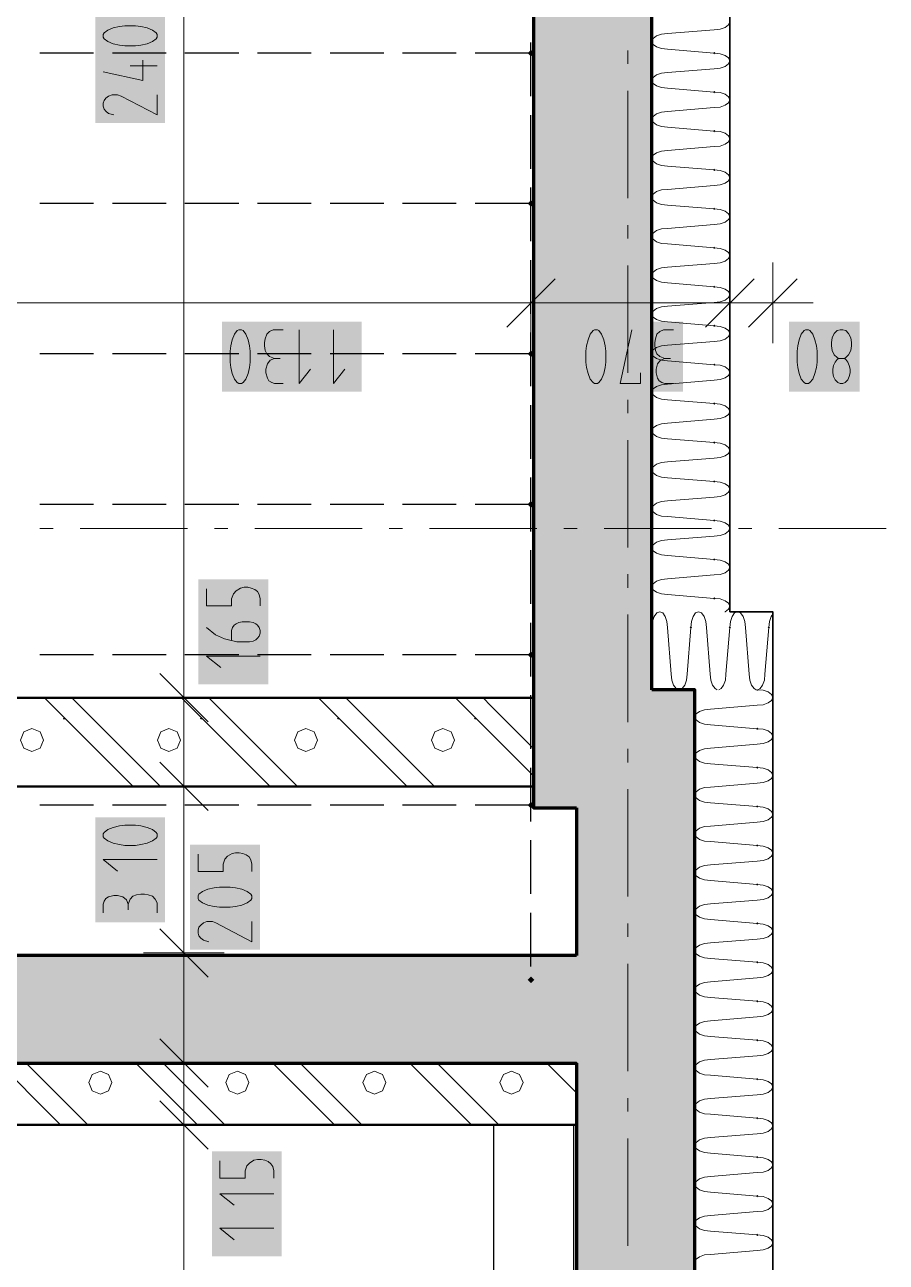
# Model space of a CAD drawing. Header units: millimetres. Extents: x 0 to 594, y 0 to 420.
# Drawn here: x 530.95 to 547.38, y 223.08 to 246.69 of the extents above; entities that cross this region are included whole.
import ezdxf

# ---------------------------------------------------------------- set-up
doc = ezdxf.new("R2010")
doc.units = ezdxf.units.MM
doc.header["$LTSCALE"] = 8
for name, color, linetype in [('PDF_Dokresleni pod rovinou rezu', 7, 'Continuous'), ('PDF_Instalacni prizdivka do 1m', 7, 'Continuous'), ('PDF_Instalacni prizdivky', 7, 'Continuous'), ('PDF_Koty delkove', 7, 'Continuous'), ('PDF_Osy hlavni', 7, 'Continuous'), ('PDF_Steny obvodove nosne', 7, 'Continuous'), ('PDF_Zatepleni', 7, 'Continuous')]:
    doc.layers.add(name, color=color, linetype=linetype)

msp = doc.modelspace()

# ---------------------------------------------------------------- linework, layer by layer
at = {"layer": 'PDF_Dokresleni pod rovinou rezu', "lineweight": 25}
for points in [[(540.607, 245.329), (540.607, 246.354)], [(532.264, 246.152), (531.239, 246.152)], [(533.648, 246.152), (532.623, 246.152)], [(535.032, 246.152), (534.007, 246.152)], [(536.416, 246.152), (535.391, 246.152)], [(537.799, 246.152), (536.774, 246.152)], [(539.183, 246.152), (538.158, 246.152)], [(540.567, 246.152), (539.542, 246.152)], [(540.607, 243.945), (540.607, 244.97)], [(540.607, 242.562), (540.607, 243.587)], [(532.264, 243.282), (531.239, 243.282)], [(533.648, 243.282), (532.623, 243.282)], [(535.032, 243.282), (534.007, 243.282)], [(536.416, 243.282), (535.391, 243.282)], [(537.799, 243.282), (536.774, 243.282)], [(539.183, 243.282), (538.158, 243.282)], [(540.567, 243.282), (539.542, 243.282)], [(540.607, 241.178), (540.607, 242.203)], [(540.607, 239.794), (540.607, 240.819)], [(532.264, 240.412), (531.239, 240.412)], [(533.648, 240.412), (532.623, 240.412)], [(535.032, 240.412), (534.007, 240.412)], [(536.416, 240.412), (535.391, 240.412)], [(537.799, 240.412), (536.774, 240.412)], [(539.183, 240.412), (538.158, 240.412)], [(540.567, 240.412), (539.542, 240.412)], [(540.607, 238.41), (540.607, 239.435)], [(540.607, 237.027), (540.607, 238.052)], [(532.264, 237.542), (531.239, 237.542)], [(533.648, 237.542), (532.623, 237.542)], [(535.032, 237.542), (534.007, 237.542)], [(536.416, 237.542), (535.391, 237.542)], [(537.799, 237.542), (536.774, 237.542)], [(539.183, 237.542), (538.158, 237.542)], [(540.567, 237.542), (539.542, 237.542)], [(540.607, 235.643), (540.607, 236.668)], [(540.607, 234.259), (540.607, 235.284)], [(532.264, 234.672), (531.239, 234.672)], [(533.648, 234.672), (532.623, 234.672)], [(535.032, 234.672), (534.007, 234.672)], [(536.416, 234.672), (535.391, 234.672)], [(537.799, 234.672), (536.774, 234.672)], [(539.183, 234.672), (538.158, 234.672)], [(540.567, 234.672), (539.542, 234.672)], [(540.607, 232.876), (540.607, 233.901)], [(540.607, 231.492), (540.607, 232.517)], [(532.264, 231.802), (531.239, 231.802)], [(533.648, 231.802), (532.623, 231.802)], [(535.032, 231.802), (534.007, 231.802)], [(536.416, 231.802), (535.391, 231.802)], [(537.799, 231.802), (536.774, 231.802)], [(539.183, 231.802), (538.158, 231.802)], [(540.567, 231.802), (539.542, 231.802)], [(540.607, 230.108), (540.607, 231.133)], [(540.607, 228.724), (540.607, 229.749)]]:
    msp.add_lwpolyline(points, dxfattribs=at)
at = {"layer": 'PDF_Dokresleni pod rovinou rezu', "lineweight": 25, "transparency": 33554559}
for points in [[(540.671, 246.152), (540.607, 246.088), (540.607, 246.216), (540.543, 246.152)], [(540.671, 243.282), (540.607, 243.218), (540.607, 243.346), (540.543, 243.282)], [(540.671, 240.412), (540.607, 240.348), (540.607, 240.476), (540.543, 240.412)], [(540.671, 237.542), (540.607, 237.478), (540.607, 237.606), (540.543, 237.542)], [(540.671, 234.672), (540.607, 234.608), (540.607, 234.736), (540.543, 234.672)], [(540.671, 231.802), (540.607, 231.738), (540.607, 231.866), (540.543, 231.802)], [(540.607, 228.406), (540.543, 228.471), (540.671, 228.471), (540.607, 228.535)]]:
    msp.add_solid(points, dxfattribs=at)
at = {"layer": 'PDF_Instalacni prizdivka do 1m', "lineweight": 25}
msp.add_lwpolyline([(541.427, 205.818), (541.427, 225.703), (539.89, 225.703), (539.89, 205.818)], close=True, dxfattribs=at)
at = {"layer": 'PDF_Instalacni prizdivky', "lineweight": 50}
msp.add_lwpolyline([(540.658, 233.848), (540.607, 233.848), (529.332, 233.852), (529.281, 233.852), (529.281, 233.8), (529.281, 233.8), (529.281, 232.16), (540.658, 232.157)], close=True, dxfattribs=at)
at = {"layer": 'PDF_Instalacni prizdivky', "lineweight": 9}
for points in [[(531.48, 233.698), (531.327, 233.851)], [(533.541, 232.159), (532.002, 233.698), (531.849, 233.851)], [(534.093, 233.698), (533.941, 233.85)], [(536.156, 232.158), (534.616, 233.698), (534.464, 233.85)], [(536.707, 233.698), (536.556, 233.849)], [(538.77, 232.157), (537.23, 233.698), (537.079, 233.849)], [(539.321, 233.698), (539.17, 233.848)], [(540.658, 232.883), (539.844, 233.698), (539.693, 233.848)], [(531.741, 233.437), (531.48, 233.698)], [(534.355, 233.437), (534.093, 233.698)], [(536.968, 233.437), (536.707, 233.698)], [(539.582, 233.437), (539.321, 233.698)], [(533.018, 232.159), (531.741, 233.437)], [(535.633, 232.158), (534.355, 233.437)], [(538.248, 232.158), (536.968, 233.437)], [(540.658, 232.36), (539.582, 233.437)], [(531.633, 225.703), (531.48, 225.857), (530.455, 226.882)], [(532.156, 225.703), (532.002, 225.857), (531.741, 226.118), (530.977, 226.882)], [(534.247, 225.703), (534.093, 225.857), (533.068, 226.882)], [(534.77, 225.703), (534.616, 225.857), (534.355, 226.118), (533.591, 226.882)], [(535.008, 226.73), (534.853, 226.665), (534.789, 226.51), (534.853, 226.355), (535.008, 226.291), (535.163, 226.355), (535.228, 226.51), (535.163, 226.665), (535.008, 226.73)], [(536.861, 225.703), (536.707, 225.857), (535.682, 226.882)], [(537.384, 225.703), (537.23, 225.857), (536.968, 226.118), (536.205, 226.882)], [(539.475, 225.703), (539.321, 225.857), (538.296, 226.882)], [(539.997, 225.703), (539.844, 225.857), (539.582, 226.118), (538.819, 226.882)], [(541.478, 226.313), (540.91, 226.882)], [(541.478, 226.836), (541.432, 226.882)]]:
    msp.add_lwpolyline(points, dxfattribs=at)
for points in [[(531.088, 233.264), (530.932, 233.2), (530.868, 233.045), (530.932, 232.889), (531.088, 232.825), (531.243, 232.889), (531.307, 233.045), (531.243, 233.2)], [(533.701, 233.264), (533.546, 233.2), (533.482, 233.045), (533.546, 232.889), (533.701, 232.825), (533.857, 232.889), (533.921, 233.045), (533.857, 233.2)], [(536.315, 233.264), (536.16, 233.2), (536.095, 233.045), (536.16, 232.889), (536.315, 232.825), (536.47, 232.889), (536.535, 233.045), (536.47, 233.2)], [(538.929, 233.264), (538.774, 233.2), (538.709, 233.045), (538.774, 232.889), (538.929, 232.825), (539.084, 232.889), (539.148, 233.045), (539.084, 233.2)], [(532.394, 226.73), (532.239, 226.665), (532.175, 226.51), (532.239, 226.355), (532.394, 226.291), (532.55, 226.355), (532.614, 226.51), (532.55, 226.665)], [(537.622, 226.73), (537.467, 226.665), (537.402, 226.51), (537.467, 226.355), (537.622, 226.291), (537.777, 226.355), (537.841, 226.51), (537.777, 226.665)], [(540.236, 226.73), (540.08, 226.665), (540.016, 226.51), (540.08, 226.355), (540.236, 226.291), (540.391, 226.355), (540.455, 226.51), (540.391, 226.665)]]:
    msp.add_lwpolyline(points, close=True, dxfattribs=at)
at = {"layer": 'PDF_Instalacni prizdivky', "lineweight": 50}
msp.add_lwpolyline([(526.052, 226.882), (526.052, 225.703), (541.427, 225.703), (541.478, 225.703), (541.478, 226.882), (529.281, 226.882), (527.231, 226.882)], dxfattribs=at)
at = {"layer": 'PDF_Instalacni prizdivky', "lineweight": 9, "transparency": 33554559}
for points in [[(531.702, 233.432), (531.679, 233.455), (531.725, 233.455), (531.702, 233.478)], [(534.316, 233.432), (534.292, 233.455), (534.339, 233.455), (534.316, 233.478)], [(536.929, 233.432), (536.906, 233.455), (536.952, 233.455), (536.929, 233.478)], [(539.543, 233.432), (539.52, 233.455), (539.566, 233.455), (539.543, 233.478)]]:
    msp.add_solid(points, dxfattribs=at)
at = {"layer": 'PDF_Koty delkove', "lineweight": 18}
for points in [[(533.987, 204.332), (533.987, 205.818), (533.987, 206.049), (533.987, 208.559), (533.987, 209.178), (533.987, 215.279), (533.987, 225.703), (533.987, 226.882), (533.987, 228.983), (533.987, 232.159), (533.987, 233.852), (533.987, 258.451), (533.987, 260.553), (533.987, 262.244), (533.987, 280.745), (533.987, 281.77), (533.987, 283.256)], [(533.064, 246.672), (532.859, 246.672), (532.757, 246.658), (532.637, 246.631), (532.535, 246.59), (532.466, 246.536), (532.45, 246.508), (532.45, 246.454), (532.466, 246.426), (532.535, 246.371), (532.637, 246.33), (532.757, 246.302), (532.859, 246.288), (533.064, 246.288), (533.166, 246.302), (533.286, 246.33), (533.389, 246.371), (533.457, 246.426), (533.475, 246.454), (533.475, 246.508), (533.457, 246.536), (533.389, 246.59)], [(533.389, 246.59), (533.286, 246.631), (533.166, 246.658), (533.064, 246.672)], [(533.201, 246.015), (533.201, 245.631), (532.45, 245.796)], [(533.475, 245.906), (532.962, 245.906)], [(533.475, 245.358), (533.475, 244.974), (532.791, 245.331), (532.722, 245.358), (532.62, 245.358), (532.552, 245.331), (532.501, 245.29), (532.466, 245.249), (532.45, 245.194), (532.45, 245.139), (532.466, 245.084), (532.501, 245.043), (532.552, 245.002), (532.654, 244.974)], [(540.607, 242.154), (540.607, 241.385), (540.607, 240.617)], [(544.4, 242.154), (544.4, 241.385), (544.4, 240.617)], [(545.22, 242.154), (545.22, 241.385), (545.22, 240.617)], [(541.068, 241.847), (540.146, 240.924)], [(544.861, 241.847), (543.938, 240.924)], [(545.681, 241.847), (544.758, 240.924)], [(540.607, 241.385), (529.025, 241.385), (506.065, 241.385), (497.455, 241.385), (487.816, 241.385), (487.799, 241.385), (482.899, 241.385), (476.75, 241.385), (466.5, 241.385), (465.014, 241.385), (430.523, 241.385), (424.476, 241.385), (412.176, 241.385), (400.747, 241.385)], [(545.22, 241.385), (544.4, 241.385), (540.607, 241.385)], [(545.22, 241.385), (545.988, 241.385)], [(535.881, 240.873), (535.69, 240.873), (535.622, 240.838), (535.567, 240.787), (535.539, 240.702), (535.526, 240.633), (535.526, 240.564), (535.539, 240.479), (535.567, 240.412), (535.622, 240.36), (535.717, 240.326)], [(536.183, 240.873), (536.183, 239.848), (536.401, 240.121)], [(536.84, 240.873), (536.84, 239.848), (537.058, 240.121)], [(541.654, 240.462), (541.654, 240.257), (541.668, 240.155), (541.696, 240.036), (541.737, 239.933), (541.791, 239.864), (541.819, 239.848), (541.873, 239.848), (541.901, 239.864), (541.955, 239.933), (541.996, 240.036), (542.024, 240.155), (542.038, 240.257), (542.038, 240.462), (542.024, 240.564), (541.996, 240.684), (541.955, 240.787), (541.901, 240.856), (541.873, 240.873), (541.819, 240.873), (541.791, 240.856), (541.737, 240.787), (541.696, 240.684)], [(542.695, 240.052), (542.695, 239.848), (542.311, 239.848), (542.53, 240.873)], [(543.324, 240.873), (543.133, 240.873), (543.065, 240.838), (543.01, 240.787), (542.983, 240.702), (542.969, 240.633), (542.969, 240.564), (542.983, 240.479), (543.01, 240.412), (543.065, 240.36), (543.16, 240.326)], [(545.681, 240.462), (545.681, 240.257), (545.695, 240.155), (545.722, 240.036), (545.763, 239.933), (545.817, 239.864), (545.845, 239.848), (545.899, 239.848), (545.927, 239.864), (545.981, 239.933), (546.022, 240.036), (546.05, 240.155), (546.064, 240.257), (546.064, 240.462), (546.05, 240.564), (546.022, 240.684), (545.981, 240.787), (545.927, 240.856), (545.899, 240.873), (545.845, 240.873)], [(545.845, 240.873), (545.817, 240.856), (545.763, 240.787), (545.722, 240.684), (545.695, 240.564), (545.681, 240.462)], [(546.666, 240.394), (546.707, 240.479), (546.721, 240.564), (546.721, 240.633), (546.707, 240.718), (546.666, 240.804), (546.611, 240.856), (546.556, 240.873), (546.502, 240.873), (546.447, 240.856), (546.392, 240.804), (546.352, 240.718), (546.338, 240.633)], [(541.696, 240.684), (541.668, 240.564), (541.654, 240.462)], [(546.338, 240.633), (546.338, 240.564), (546.352, 240.479), (546.392, 240.394), (546.447, 240.343), (546.474, 240.326), (546.584, 240.326), (546.611, 240.343), (546.666, 240.394)], [(535.881, 239.848), (535.717, 239.848), (535.662, 239.864), (535.608, 239.899), (535.58, 239.95), (535.553, 240.052), (535.553, 240.121), (535.58, 240.223), (535.635, 240.292), (535.717, 240.326), (535.826, 240.326)], [(543.324, 239.848), (543.16, 239.848), (543.105, 239.864), (543.051, 239.899), (543.023, 239.95), (542.996, 240.052), (542.996, 240.121), (543.023, 240.223), (543.078, 240.292), (543.16, 240.326), (543.269, 240.326)], [(546.584, 240.326), (546.611, 240.308), (546.652, 240.257), (546.679, 240.189), (546.693, 240.121), (546.693, 240.052), (546.679, 239.984), (546.652, 239.916), (546.597, 239.864), (546.556, 239.848), (546.502, 239.848), (546.461, 239.864), (546.406, 239.916), (546.379, 239.984), (546.365, 240.052), (546.365, 240.121), (546.379, 240.189), (546.406, 240.257), (546.447, 240.308), (546.474, 240.326)], [(534.419, 235.603), (534.896, 235.603), (534.896, 235.74), (534.931, 235.836), (534.982, 235.891), (535.067, 235.945), (535.135, 235.959), (535.204, 235.959), (535.272, 235.945), (535.34, 235.918), (535.391, 235.877), (535.426, 235.822), (535.444, 235.74), (535.444, 235.603)], [(534.419, 235.932), (534.419, 235.603)], [(534.896, 234.946), (534.896, 235.137), (534.914, 235.192), (534.948, 235.234), (534.982, 235.261), (535.033, 235.288), (535.101, 235.302), (535.238, 235.302), (535.306, 235.288), (535.358, 235.261), (535.391, 235.234), (535.426, 235.192), (535.444, 235.137), (535.444, 235.083), (535.426, 235.028), (535.391, 234.987), (535.358, 234.96), (535.306, 234.932), (535.238, 234.918), (534.999, 234.918), (534.76, 234.973), (534.589, 235.055), (534.419, 235.192)], [(535.444, 234.645), (534.419, 234.645), (534.691, 234.426)], [(534.449, 233.39), (533.526, 234.313)], [(534.756, 233.852), (533.987, 233.852), (533.219, 233.852)], [(534.449, 231.698), (533.526, 232.62)], [(534.756, 232.159), (533.987, 232.159), (533.219, 232.159)], [(533.475, 230.763), (532.45, 230.763)], [(532.45, 230.763), (532.722, 230.544)], [(534.257, 230.869), (534.257, 230.54), (534.735, 230.54), (534.735, 230.677), (534.769, 230.773), (534.821, 230.828), (534.906, 230.882), (534.973, 230.896), (535.042, 230.896), (535.111, 230.882), (535.178, 230.855), (535.23, 230.814), (535.265, 230.76), (535.282, 230.677), (535.282, 230.54)], [(534.871, 230.239), (534.666, 230.239), (534.564, 230.225), (534.445, 230.198), (534.342, 230.157), (534.273, 230.102), (534.257, 230.075), (534.257, 230.02), (534.273, 229.992), (534.342, 229.938)], [(534.342, 229.938), (534.445, 229.897), (534.564, 229.869), (534.666, 229.855), (534.871, 229.855), (534.973, 229.869), (535.093, 229.897), (535.196, 229.938), (535.265, 229.992), (535.282, 230.02), (535.282, 230.075), (535.265, 230.102), (535.196, 230.157), (535.093, 230.198), (534.973, 230.225), (534.871, 230.239)], [(532.45, 229.75), (532.45, 229.914), (532.466, 229.969), (532.501, 230.024), (532.552, 230.052), (532.654, 230.079), (532.722, 230.079), (532.825, 230.052), (532.894, 229.997), (532.927, 229.914), (532.927, 229.805)], [(533.475, 229.75), (533.475, 229.941), (533.44, 230.01), (533.389, 230.065), (533.304, 230.092), (533.235, 230.106), (533.166, 230.106), (533.081, 230.092), (533.014, 230.065), (532.962, 230.01), (532.927, 229.914)], [(535.282, 229.582), (535.282, 229.198), (534.598, 229.555), (534.53, 229.582), (534.427, 229.582), (534.359, 229.555), (534.308, 229.514), (534.273, 229.473), (534.257, 229.418), (534.257, 229.363), (534.273, 229.308), (534.308, 229.267), (534.359, 229.226), (534.461, 229.198)], [(534.449, 228.522), (533.526, 229.444)], [(534.756, 228.983), (533.987, 228.983), (533.219, 228.983)], [(534.449, 226.421), (533.526, 227.343)], [(534.756, 226.882), (533.987, 226.882), (533.219, 226.882)], [(534.449, 225.242), (533.526, 226.164)], [(534.756, 225.703), (533.987, 225.703), (533.219, 225.703)], [(534.675, 225.016), (534.675, 224.688), (535.153, 224.688), (535.153, 224.825), (535.188, 224.92), (535.239, 224.975), (535.324, 225.03), (535.392, 225.044), (535.46, 225.044), (535.529, 225.03), (535.597, 225.002), (535.648, 224.961), (535.683, 224.907), (535.7, 224.825), (535.7, 224.688)], [(535.7, 224.386), (534.675, 224.386), (534.948, 224.168)], [(535.7, 223.729), (534.675, 223.729), (534.948, 223.511)]]:
    msp.add_lwpolyline(points, dxfattribs=at)
for points in [[(534.868, 240.462), (534.868, 240.257), (534.882, 240.155), (534.91, 240.036), (534.951, 239.933), (535.005, 239.864), (535.033, 239.848), (535.087, 239.848), (535.115, 239.864), (535.169, 239.933), (535.21, 240.036), (535.238, 240.155), (535.252, 240.257), (535.252, 240.462), (535.238, 240.564), (535.21, 240.684), (535.169, 240.787), (535.115, 240.856), (535.087, 240.873), (535.033, 240.873), (535.005, 240.856), (534.951, 240.787), (534.91, 240.684), (534.882, 240.564)], [(533.064, 231.42), (532.859, 231.42), (532.757, 231.406), (532.637, 231.379), (532.535, 231.338), (532.466, 231.284), (532.45, 231.256), (532.45, 231.201), (532.466, 231.173), (532.535, 231.119), (532.637, 231.078), (532.757, 231.05), (532.859, 231.036), (533.064, 231.036), (533.166, 231.05), (533.286, 231.078), (533.389, 231.119), (533.457, 231.173), (533.475, 231.201), (533.475, 231.256), (533.457, 231.284), (533.389, 231.338), (533.286, 231.379), (533.166, 231.406)]]:
    msp.add_lwpolyline(points, close=True, dxfattribs=at)
at = {"layer": 'PDF_Koty delkove', "color": 7, "lineweight": 18, "true_color": 0xffffff, "transparency": 33554559}
for points in [[(533.629, 244.821), (533.629, 247.483), (532.296, 244.821), (532.296, 247.483)], [(537.377, 241.027), (534.715, 241.027), (537.377, 239.694), (534.715, 239.694)], [(543.506, 241.027), (541.501, 241.027), (543.506, 239.694), (541.501, 239.694)], [(546.875, 241.027), (545.527, 241.027), (546.875, 239.694), (545.527, 239.694)], [(535.597, 234.107), (535.597, 236.112), (534.265, 234.107), (534.265, 236.112)], [(533.629, 229.568), (533.629, 231.573), (532.296, 229.568), (532.296, 231.573)], [(535.436, 229.044), (535.436, 231.049), (534.103, 229.044), (534.103, 231.049)], [(535.854, 223.192), (535.854, 225.197), (534.521, 223.192), (534.521, 225.197)]]:
    msp.add_solid(points, dxfattribs=at)
at = {"layer": 'PDF_Osy hlavni', "lineweight": 18}
for points in [[(542.452, 245.944), (542.452, 246.2)], [(542.452, 243.382), (542.452, 245.432)], [(542.452, 242.613), (542.452, 242.869)], [(542.452, 240.05), (542.452, 242.1)], [(542.452, 239.282), (542.452, 239.538)], [(542.452, 236.719), (542.452, 238.769)], [(531.496, 237.08), (531.239, 237.08)], [(534.058, 237.08), (532.008, 237.08)], [(534.827, 237.08), (534.571, 237.08)], [(537.389, 237.08), (535.339, 237.08)], [(538.158, 237.08), (537.902, 237.08)], [(540.721, 237.08), (538.671, 237.08)], [(541.489, 237.08), (541.233, 237.08)], [(544.052, 237.08), (542.002, 237.08)], [(544.821, 237.08), (544.564, 237.08)], [(547.383, 237.08), (545.333, 237.08)], [(542.452, 235.951), (542.452, 236.207)], [(542.452, 233.388), (542.452, 235.438)], [(542.452, 232.619), (542.452, 232.876)], [(542.452, 230.057), (542.452, 232.107)], [(542.452, 229.288), (542.452, 229.544)], [(542.452, 226.726), (542.452, 228.776)], [(542.452, 225.957), (542.452, 226.213)], [(542.452, 223.394), (542.452, 225.444)]]:
    msp.add_lwpolyline(points, dxfattribs=at)
at = {"layer": 'PDF_Steny obvodove nosne', "lineweight": 70}
for points in [[(540.658, 249.124), (540.658, 234.005)], [(542.913, 234.005), (542.913, 235.492), (542.913, 249.124)], [(540.658, 234.005), (540.658, 233.848), (540.658, 232.157), (540.658, 231.75), (541.478, 231.75)], [(543.733, 231.75), (543.733, 234.005), (542.913, 234.005)], [(541.478, 231.75), (541.478, 228.932)], [(543.733, 195.363), (543.733, 231.75)], [(541.478, 228.932), (529.281, 228.932)], [(529.281, 226.882), (541.478, 226.882)], [(541.478, 226.882), (541.478, 225.703), (541.478, 205.818), (541.478, 204.332), (541.478, 195.363)]]:
    msp.add_lwpolyline(points, dxfattribs=at)
at = {"layer": 'PDF_Steny obvodove nosne', "color": 9, "lineweight": 9, "true_color": 0xc0c0c0, "transparency": 33554559}
for points in [[(540.658, 249.124), (540.658, 234.005), (542.913, 249.124), (542.913, 234.005)], [(540.658, 231.75), (543.733, 231.75), (540.658, 234.005), (543.733, 234.005)], [(541.478, 231.75), (541.478, 195.363), (543.733, 231.75), (543.733, 195.363)], [(541.478, 228.932), (529.281, 228.932), (541.478, 226.882), (529.281, 226.882)]]:
    msp.add_solid(points, dxfattribs=at)
at = {"layer": 'PDF_Zatepleni', "lineweight": 35}
for points in [[(545.22, 234.005), (545.22, 235.492), (544.4, 235.492), (544.4, 249.124), (542.913, 249.124), (542.913, 235.492), (542.913, 234.005), (543.733, 234.005), (543.733, 231.75), (543.733, 195.363)], [(545.22, 195.363), (545.22, 234.005)]]:
    msp.add_lwpolyline(points, dxfattribs=at)
at = {"layer": 'PDF_Zatepleni', "lineweight": 9}
for points in [[(544.102, 246.597), (544.216, 246.609), (544.313, 246.641), (544.377, 246.689), (544.4, 246.746)], [(543.211, 246.524), (543.096, 246.513), (542.999, 246.48), (542.935, 246.432), (542.914, 246.39)], [(544.102, 246.597), (543.211, 246.524)], [(542.914, 246.359), (542.935, 246.317), (542.999, 246.269), (543.096, 246.237), (543.211, 246.225)], [(543.211, 246.225), (544.102, 246.152)], [(543.211, 246.225), (543.211, 246.225)], [(544.4, 246.003), (544.377, 246.06), (544.313, 246.108), (544.216, 246.14), (544.102, 246.152)], [(544.102, 245.854), (543.211, 245.781)], [(544.102, 245.854), (544.216, 245.866), (544.313, 245.898), (544.377, 245.946), (544.4, 246.003)], [(543.211, 245.781), (543.096, 245.769), (542.999, 245.737), (542.935, 245.689), (542.914, 245.647)], [(542.914, 245.616), (542.935, 245.574), (542.999, 245.526), (543.096, 245.493), (543.211, 245.482)], [(543.211, 245.482), (544.102, 245.408)], [(543.211, 245.482), (543.211, 245.482)], [(544.4, 245.26), (544.4, 245.26), (544.377, 245.317), (544.313, 245.365), (544.216, 245.397), (544.102, 245.408)], [(544.102, 245.111), (543.211, 245.038)], [(544.102, 245.111), (544.216, 245.123), (544.313, 245.155), (544.377, 245.203), (544.4, 245.26)], [(543.211, 245.038), (543.096, 245.026), (542.999, 244.994), (542.935, 244.945), (542.914, 244.904)], [(542.914, 244.873), (542.935, 244.831), (542.999, 244.783), (543.096, 244.75), (543.211, 244.739)], [(543.211, 244.739), (544.102, 244.665)], [(543.211, 244.739), (543.211, 244.739)], [(544.4, 244.517), (544.377, 244.574), (544.313, 244.622), (544.216, 244.654), (544.102, 244.665)], [(544.102, 244.368), (544.216, 244.379), (544.313, 244.412), (544.377, 244.46), (544.4, 244.517)], [(543.211, 244.295), (543.096, 244.283), (542.999, 244.251), (542.935, 244.202), (542.914, 244.161)], [(544.102, 244.368), (543.211, 244.295)], [(542.914, 244.13), (542.935, 244.088), (542.999, 244.04), (543.096, 244.007), (543.211, 243.996)], [(543.211, 243.996), (544.102, 243.922)], [(543.211, 243.996), (543.211, 243.996)], [(544.4, 243.774), (544.377, 243.83), (544.313, 243.879), (544.216, 243.911), (544.102, 243.922)], [(544.102, 243.625), (544.216, 243.636), (544.313, 243.669), (544.377, 243.717), (544.4, 243.774)], [(543.211, 243.551), (543.096, 243.54), (542.999, 243.508), (542.935, 243.459), (542.914, 243.418)], [(544.102, 243.625), (543.211, 243.551)], [(542.914, 243.386), (542.935, 243.345), (542.999, 243.296), (543.096, 243.264), (543.211, 243.253)], [(543.211, 243.253), (544.102, 243.179)], [(543.211, 243.253), (543.211, 243.253)], [(544.4, 243.03), (544.377, 243.087), (544.313, 243.136), (544.216, 243.168), (544.102, 243.179)], [(544.102, 242.882), (544.216, 242.893), (544.313, 242.925), (544.377, 242.974), (544.4, 243.03)], [(543.211, 242.808), (543.096, 242.797), (542.999, 242.765), (542.935, 242.716), (542.914, 242.675)], [(544.102, 242.882), (543.211, 242.808)], [(542.914, 242.643), (542.935, 242.602), (542.999, 242.553), (543.096, 242.521), (543.211, 242.51)], [(543.211, 242.51), (544.102, 242.436)], [(543.211, 242.51), (543.211, 242.51)], [(544.313, 242.392), (544.216, 242.425), (544.102, 242.436)], [(544.102, 242.139), (544.216, 242.15), (544.313, 242.182), (544.377, 242.23), (544.4, 242.287)], [(544.4, 242.287), (544.377, 242.344), (544.313, 242.392)], [(543.211, 242.065), (543.096, 242.054), (542.999, 242.021), (542.935, 241.973), (542.914, 241.931)], [(544.102, 242.139), (543.211, 242.065)], [(542.914, 241.9), (542.935, 241.859), (542.999, 241.81), (543.096, 241.778), (543.211, 241.766)], [(543.211, 241.766), (544.102, 241.693)], [(543.211, 241.766), (543.211, 241.766)], [(544.4, 241.544), (544.377, 241.601), (544.313, 241.649), (544.216, 241.682), (544.102, 241.693)], [(544.102, 241.396), (544.216, 241.407), (544.313, 241.439), (544.377, 241.487), (544.4, 241.544)], [(543.211, 241.322), (543.096, 241.311), (542.999, 241.278), (542.935, 241.23), (542.914, 241.188)], [(544.102, 241.396), (543.211, 241.322)], [(542.914, 241.157), (542.935, 241.116), (542.999, 241.067), (543.096, 241.035), (543.211, 241.023)], [(543.211, 241.023), (544.102, 240.95)], [(543.211, 241.023), (543.211, 241.023)], [(544.4, 240.801), (544.377, 240.858), (544.313, 240.906), (544.216, 240.938), (544.102, 240.95)], [(544.102, 240.652), (543.211, 240.579)], [(544.102, 240.652), (544.216, 240.664)], [(544.216, 240.664), (544.313, 240.696), (544.377, 240.744), (544.4, 240.801)], [(543.211, 240.579), (543.096, 240.568), (542.999, 240.535), (542.935, 240.487), (542.914, 240.445)], [(542.914, 240.414), (542.935, 240.372), (542.999, 240.324), (543.096, 240.292), (543.211, 240.28)], [(543.211, 240.28), (544.102, 240.207)], [(543.211, 240.28), (543.211, 240.28)], [(543.211, 240.28), (543.211, 240.28)], [(544.4, 240.058), (544.377, 240.115), (544.313, 240.163), (544.216, 240.195), (544.102, 240.207)], [(544.102, 239.909), (543.211, 239.836)], [(544.102, 239.909), (544.216, 239.921), (544.313, 239.953), (544.377, 240.001), (544.4, 240.058)], [(543.211, 239.836), (543.096, 239.824), (542.999, 239.792), (542.935, 239.744), (542.914, 239.702)], [(542.914, 239.671), (542.935, 239.629), (542.999, 239.581), (543.096, 239.548), (543.211, 239.537)], [(543.211, 239.537), (544.102, 239.464)], [(543.211, 239.537), (543.211, 239.537)], [(544.4, 239.315), (544.377, 239.372), (544.313, 239.42), (544.216, 239.452), (544.102, 239.464)], [(544.102, 239.166), (544.216, 239.178), (544.313, 239.21), (544.377, 239.258), (544.4, 239.315)], [(543.211, 239.093), (543.096, 239.081), (542.999, 239.049), (542.935, 239), (542.914, 238.959)], [(544.102, 239.166), (543.211, 239.093)], [(542.914, 238.928), (542.935, 238.886), (542.999, 238.838), (543.096, 238.805), (543.211, 238.794)], [(543.211, 238.794), (544.102, 238.72)], [(543.211, 238.794), (543.211, 238.794)], [(544.4, 238.572), (544.377, 238.629), (544.313, 238.677), (544.216, 238.709), (544.102, 238.72)], [(544.102, 238.423), (544.216, 238.434), (544.313, 238.467), (544.377, 238.515), (544.4, 238.572)], [(543.211, 238.35), (543.096, 238.338), (542.999, 238.306), (542.935, 238.257), (542.914, 238.216)], [(544.102, 238.423), (543.211, 238.35)], [(542.914, 238.185), (542.935, 238.143), (542.999, 238.095), (543.096, 238.062), (543.211, 238.051)], [(543.211, 238.051), (544.102, 237.977)], [(543.211, 238.051), (543.211, 238.051)], [(544.4, 237.829), (544.377, 237.886), (544.313, 237.934), (544.216, 237.966), (544.102, 237.977)], [(544.102, 237.68), (544.216, 237.691), (544.313, 237.724), (544.377, 237.772), (544.4, 237.829)], [(543.211, 237.606), (543.096, 237.595), (542.999, 237.563), (542.935, 237.514), (542.914, 237.473)], [(544.102, 237.68), (543.211, 237.606)], [(542.914, 237.441), (542.935, 237.4), (542.999, 237.351), (543.096, 237.319), (543.211, 237.308)], [(543.211, 237.308), (544.102, 237.234)], [(543.211, 237.308), (543.211, 237.308)], [(544.4, 237.086), (544.377, 237.142), (544.313, 237.191), (544.216, 237.223), (544.102, 237.234)], [(544.102, 236.937), (544.216, 236.948), (544.313, 236.98), (544.377, 237.029), (544.4, 237.086)], [(543.211, 236.863), (543.096, 236.852), (542.999, 236.82), (542.935, 236.771), (542.914, 236.73)], [(544.102, 236.937), (543.211, 236.863)], [(542.914, 236.698), (542.935, 236.657), (542.999, 236.608), (543.096, 236.576), (543.211, 236.565)], [(543.211, 236.565), (544.102, 236.491)], [(543.211, 236.565), (543.211, 236.565)], [(544.4, 236.342), (544.377, 236.399), (544.313, 236.448), (544.216, 236.48), (544.102, 236.491)], [(543.211, 236.12), (543.096, 236.109), (542.999, 236.076)], [(544.102, 236.194), (543.211, 236.12)], [(544.102, 236.194), (544.216, 236.205), (544.313, 236.237), (544.377, 236.286), (544.4, 236.342)], [(542.999, 236.076), (542.935, 236.028), (542.914, 235.986)], [(542.914, 235.955), (542.935, 235.914), (542.999, 235.865), (543.096, 235.833), (543.211, 235.821)], [(543.211, 235.821), (544.102, 235.748)], [(543.211, 235.821), (543.211, 235.821)], [(544.4, 235.599), (544.377, 235.656), (544.313, 235.704), (544.216, 235.737), (544.102, 235.748)], [(543.418, 234.006), (543.376, 234.027), (543.328, 234.091), (543.296, 234.188), (543.284, 234.303), (543.211, 235.194), (543.199, 235.308), (543.167, 235.405), (543.119, 235.469), (543.062, 235.492), (543.005, 235.469), (542.957, 235.405), (542.925, 235.308), (542.913, 235.194)], [(544.161, 234.006), (544.12, 234.027), (544.071, 234.091), (544.039, 234.188), (544.027, 234.303), (543.954, 235.194), (543.942, 235.308), (543.91, 235.405), (543.862, 235.469), (543.805, 235.492), (543.748, 235.469), (543.7, 235.405), (543.668, 235.308), (543.657, 235.194), (543.583, 234.303)], [(544.305, 235.492), (544.313, 235.494), (544.377, 235.542), (544.4, 235.599)], [(544.904, 234.006), (544.863, 234.027), (544.814, 234.091), (544.782, 234.188), (544.77, 234.303), (544.697, 235.194), (544.686, 235.308), (544.653, 235.405), (544.605, 235.469), (544.548, 235.492), (544.491, 235.469), (544.443, 235.405), (544.411, 235.308)], [(545.22, 235.449), (545.186, 235.405), (545.154, 235.308), (545.143, 235.194)], [(544.326, 234.303), (544.4, 235.194)], [(544.411, 235.308), (544.4, 235.194)], [(545.069, 234.303), (545.143, 235.194)], [(543.449, 234.006), (543.491, 234.027), (543.539, 234.091), (543.572, 234.188), (543.583, 234.303)], [(543.583, 234.303), (543.583, 234.303)], [(544.192, 234.006), (544.234, 234.027), (544.282, 234.091), (544.315, 234.188), (544.326, 234.303)], [(544.326, 234.303), (544.326, 234.303)], [(544.935, 234.006), (544.977, 234.027), (545.025, 234.091), (545.058, 234.188), (545.069, 234.303)], [(545.069, 234.303), (545.069, 234.303)], [(545.22, 233.857), (545.197, 233.914), (545.133, 233.962), (545.036, 233.994), (544.922, 234.005)], [(544.922, 233.708), (545.036, 233.72), (545.133, 233.752), (545.197, 233.8), (545.22, 233.857)], [(544.031, 233.635), (543.916, 233.623), (543.819, 233.591), (543.755, 233.542), (543.734, 233.501)], [(544.922, 233.708), (544.031, 233.635)], [(543.734, 233.47), (543.755, 233.428), (543.819, 233.38), (543.916, 233.347), (544.031, 233.336)], [(544.031, 233.336), (544.922, 233.262)], [(544.031, 233.336), (544.031, 233.336)], [(545.22, 233.114), (545.197, 233.171), (545.133, 233.219), (545.036, 233.251), (544.922, 233.262)], [(544.922, 232.965), (545.036, 232.976), (545.133, 233.009), (545.197, 233.057), (545.22, 233.114)], [(544.031, 232.892), (543.916, 232.88), (543.819, 232.848), (543.755, 232.799), (543.734, 232.758)], [(544.922, 232.965), (544.031, 232.892)], [(543.734, 232.727), (543.755, 232.685), (543.819, 232.637), (543.916, 232.604), (544.031, 232.593)], [(544.031, 232.593), (544.922, 232.519)], [(544.031, 232.593), (544.031, 232.593)], [(545.22, 232.371), (545.197, 232.427), (545.133, 232.476), (545.036, 232.508), (544.922, 232.519)], [(544.922, 232.222), (545.036, 232.233), (545.133, 232.265), (545.197, 232.314), (545.22, 232.371)], [(544.031, 232.148), (543.916, 232.137), (543.819, 232.105), (543.755, 232.056), (543.734, 232.015)], [(544.922, 232.222), (544.031, 232.148)], [(543.734, 231.983), (543.755, 231.942), (543.819, 231.893), (543.916, 231.861), (544.031, 231.85)], [(544.031, 231.85), (544.922, 231.776)], [(544.031, 231.85), (544.031, 231.85)], [(544.031, 231.85), (544.031, 231.85)], [(545.22, 231.627), (545.197, 231.684), (545.133, 231.733), (545.036, 231.765), (544.922, 231.776)], [(544.922, 231.479), (545.036, 231.49), (545.133, 231.522), (545.197, 231.571), (545.22, 231.627)], [(544.031, 231.405), (543.916, 231.394), (543.819, 231.362), (543.755, 231.313), (543.734, 231.272)], [(544.922, 231.479), (544.031, 231.405)], [(543.734, 231.24), (543.755, 231.199), (543.819, 231.15), (543.916, 231.118), (544.031, 231.107)], [(544.031, 231.107), (544.922, 231.033)], [(544.031, 231.107), (544.031, 231.107)], [(545.22, 230.884), (545.197, 230.941), (545.133, 230.989), (545.036, 231.022), (544.922, 231.033)], [(544.922, 230.736), (544.031, 230.662)], [(544.922, 230.736), (545.036, 230.747), (545.133, 230.779), (545.197, 230.827), (545.22, 230.884)], [(544.031, 230.662), (543.916, 230.651), (543.819, 230.618), (543.755, 230.57), (543.734, 230.528)], [(543.734, 230.497), (543.755, 230.456), (543.819, 230.407), (543.916, 230.375), (544.031, 230.363)], [(544.031, 230.363), (544.922, 230.29)], [(544.031, 230.363), (544.031, 230.363)], [(545.22, 230.141), (545.197, 230.198), (545.133, 230.246), (545.036, 230.279), (544.922, 230.29)], [(544.922, 229.993), (544.031, 229.919)], [(544.922, 229.993), (545.036, 230.004), (545.133, 230.036), (545.197, 230.084), (545.22, 230.141)], [(544.031, 229.919), (543.916, 229.908), (543.819, 229.875), (543.755, 229.827), (543.734, 229.785)], [(543.734, 229.754), (543.755, 229.713), (543.819, 229.664), (543.916, 229.632), (544.031, 229.62)], [(544.031, 229.62), (544.922, 229.547)], [(544.031, 229.62), (544.031, 229.62)], [(545.133, 229.503), (545.036, 229.535), (544.922, 229.547)], [(545.22, 229.398), (545.197, 229.455), (545.133, 229.503)], [(544.922, 229.249), (545.036, 229.261), (545.133, 229.293), (545.197, 229.341), (545.22, 229.398)], [(544.031, 229.176), (543.916, 229.165), (543.819, 229.132), (543.755, 229.084), (543.734, 229.042)], [(544.922, 229.249), (544.031, 229.176)], [(543.734, 229.011), (543.755, 228.969)], [(543.755, 228.969), (543.819, 228.921), (543.916, 228.889), (544.031, 228.877)], [(544.031, 228.877), (544.922, 228.804)], [(544.031, 228.877), (544.031, 228.877)], [(545.22, 228.655), (545.197, 228.712), (545.133, 228.76), (545.036, 228.792), (544.922, 228.804)], [(544.031, 228.433), (544.922, 228.506), (545.036, 228.518), (545.133, 228.55), (545.197, 228.598), (545.22, 228.655)], [(544.031, 228.433), (543.916, 228.421), (543.819, 228.389), (543.755, 228.341), (543.734, 228.299)], [(543.734, 228.268), (543.755, 228.226), (543.819, 228.178), (543.916, 228.145), (544.031, 228.134)], [(544.031, 228.134), (544.922, 228.06)], [(544.031, 228.134), (544.031, 228.134)], [(545.22, 227.912), (545.197, 227.969), (545.133, 228.017), (545.036, 228.049), (544.922, 228.06)], [(544.922, 227.763), (545.036, 227.775), (545.133, 227.807), (545.197, 227.855), (545.22, 227.912)], [(544.031, 227.69), (543.916, 227.678), (543.819, 227.646), (543.755, 227.597), (543.734, 227.556)], [(544.922, 227.763), (544.031, 227.69)], [(543.734, 227.525), (543.755, 227.483), (543.819, 227.435), (543.916, 227.402), (544.031, 227.391)], [(544.031, 227.391), (544.922, 227.317)], [(544.031, 227.391), (544.031, 227.391)], [(545.22, 227.169), (545.197, 227.226), (545.133, 227.274), (545.036, 227.306), (544.922, 227.317)], [(544.922, 227.02), (545.036, 227.031), (545.133, 227.064), (545.197, 227.112), (545.22, 227.169)], [(544.031, 226.947), (543.916, 226.935), (543.819, 226.903), (543.755, 226.854), (543.734, 226.813)], [(544.922, 227.02), (544.031, 226.947)], [(543.734, 226.782), (543.755, 226.74), (543.819, 226.692), (543.916, 226.659), (544.031, 226.648)], [(544.031, 226.648), (544.922, 226.574)], [(544.031, 226.648), (544.031, 226.648)], [(545.22, 226.426), (545.197, 226.483), (545.133, 226.531), (545.036, 226.563), (544.922, 226.574)], [(544.031, 226.203), (543.916, 226.192), (543.819, 226.16), (543.755, 226.111), (543.734, 226.07)], [(544.922, 226.277), (544.031, 226.203)], [(544.922, 226.277), (545.036, 226.288), (545.133, 226.321), (545.197, 226.369), (545.22, 226.426)], [(543.734, 226.038), (543.755, 225.997), (543.819, 225.948), (543.916, 225.916), (544.031, 225.905)], [(544.031, 225.905), (544.922, 225.831)], [(544.031, 225.905), (544.031, 225.905)], [(545.22, 225.683), (545.197, 225.739), (545.133, 225.788), (545.036, 225.82), (544.922, 225.831)], [(544.031, 225.46), (544.922, 225.534), (545.036, 225.545), (545.133, 225.577), (545.197, 225.626), (545.22, 225.683)], [(544.031, 225.46), (543.916, 225.449), (543.819, 225.417), (543.755, 225.368), (543.734, 225.327)], [(543.734, 225.295), (543.755, 225.254), (543.819, 225.205), (543.916, 225.173), (544.031, 225.162)], [(544.031, 225.162), (544.922, 225.088)], [(544.031, 225.162), (544.031, 225.162)], [(545.22, 224.939), (545.197, 224.996), (545.133, 225.044), (545.036, 225.077), (544.922, 225.088)], [(544.922, 224.791), (544.031, 224.717)], [(544.922, 224.791), (545.036, 224.802), (545.133, 224.834)], [(545.133, 224.834), (545.197, 224.883), (545.22, 224.939)], [(543.819, 224.673), (543.755, 224.625), (543.734, 224.583)], [(543.734, 224.552), (543.755, 224.511), (543.819, 224.462), (543.916, 224.43), (544.031, 224.418)], [(544.031, 224.717), (543.916, 224.706), (543.819, 224.673)], [(544.031, 224.418), (544.922, 224.345)], [(544.031, 224.418), (544.031, 224.418)], [(545.22, 224.196), (545.197, 224.253), (545.133, 224.301), (545.036, 224.334), (544.922, 224.345)], [(544.922, 224.048), (545.036, 224.059), (545.133, 224.091), (545.197, 224.139), (545.22, 224.196)], [(544.031, 223.974), (543.916, 223.963), (543.819, 223.93), (543.755, 223.882), (543.734, 223.84)], [(544.922, 224.048), (544.031, 223.974)], [(543.734, 223.809), (543.755, 223.768), (543.819, 223.719), (543.916, 223.687), (544.031, 223.675)], [(544.031, 223.675), (544.922, 223.602)], [(544.031, 223.675), (544.031, 223.675)], [(545.22, 223.453), (545.197, 223.51), (545.133, 223.558), (545.036, 223.59), (544.922, 223.602)], [(544.922, 223.305), (545.036, 223.316), (545.133, 223.348), (545.197, 223.396), (545.22, 223.453)], [(544.031, 223.231), (543.916, 223.22), (543.819, 223.187), (543.755, 223.139), (543.734, 223.097)], [(544.922, 223.305), (544.031, 223.231)]]:
    msp.add_lwpolyline(points, dxfattribs=at)
at = {"layer": 'PDF_Zatepleni', "lineweight": 9, "transparency": 33554559}
for points in [[(544.102, 246.129), (544.079, 246.152), (544.125, 246.152), (544.102, 246.175)], [(544.102, 245.385), (544.079, 245.408), (544.125, 245.408), (544.102, 245.432)], [(544.102, 244.642), (544.079, 244.665), (544.125, 244.665), (544.102, 244.688)], [(544.102, 243.899), (544.079, 243.922), (544.125, 243.922), (544.102, 243.945)], [(544.102, 243.156), (544.079, 243.179), (544.125, 243.179), (544.102, 243.202)], [(544.102, 242.413), (544.079, 242.436), (544.125, 242.436), (544.102, 242.459)], [(544.102, 241.67), (544.079, 241.693), (544.125, 241.693), (544.102, 241.716)], [(544.102, 240.927), (544.079, 240.95), (544.125, 240.95), (544.102, 240.973)], [(544.102, 240.184), (544.079, 240.207), (544.125, 240.207), (544.102, 240.23)], [(544.102, 239.44), (544.079, 239.464), (544.125, 239.464), (544.102, 239.487)], [(544.102, 238.697), (544.079, 238.72), (544.125, 238.72), (544.102, 238.743)], [(544.102, 237.954), (544.079, 237.977), (544.125, 237.977), (544.102, 238)], [(544.102, 237.211), (544.079, 237.234), (544.125, 237.234), (544.102, 237.257)], [(544.102, 236.468), (544.079, 236.491), (544.125, 236.491), (544.102, 236.514)], [(544.102, 235.725), (544.079, 235.748), (544.125, 235.748), (544.102, 235.771)], [(542.913, 235.217), (542.936, 235.194), (542.913, 235.171)], [(543.657, 235.171), (543.633, 235.194), (543.68, 235.194), (543.657, 235.217)], [(544.4, 235.171), (544.377, 235.194), (544.423, 235.194), (544.4, 235.217)], [(545.143, 235.171), (545.12, 235.194), (545.166, 235.194), (545.143, 235.217)], [(544.922, 233.982), (544.899, 234.005), (544.945, 234.005)], [(544.922, 233.239), (544.899, 233.262), (544.945, 233.262), (544.922, 233.285)], [(544.922, 232.496), (544.899, 232.519), (544.945, 232.519), (544.922, 232.542)], [(544.922, 231.753), (544.899, 231.776), (544.945, 231.776), (544.922, 231.799)], [(544.922, 231.01), (544.899, 231.033), (544.945, 231.033), (544.922, 231.056)], [(544.922, 230.267), (544.899, 230.29), (544.945, 230.29), (544.922, 230.313)], [(544.922, 229.524), (544.899, 229.547), (544.945, 229.547), (544.922, 229.57)], [(544.922, 228.781), (544.899, 228.804), (544.945, 228.804), (544.922, 228.827)], [(544.922, 228.037), (544.899, 228.06), (544.945, 228.06), (544.922, 228.084)], [(544.922, 227.294), (544.899, 227.317), (544.945, 227.317), (544.922, 227.34)], [(544.922, 226.551), (544.899, 226.574), (544.945, 226.574), (544.922, 226.597)], [(544.922, 225.808), (544.899, 225.831), (544.945, 225.831), (544.922, 225.854)], [(544.922, 225.065), (544.899, 225.088), (544.945, 225.088), (544.922, 225.111)], [(544.922, 224.322), (544.899, 224.345), (544.945, 224.345), (544.922, 224.368)], [(544.922, 223.579), (544.899, 223.602), (544.945, 223.602), (544.922, 223.625)]]:
    msp.add_solid(points, dxfattribs=at)

doc.saveas('drawing.dxf')
